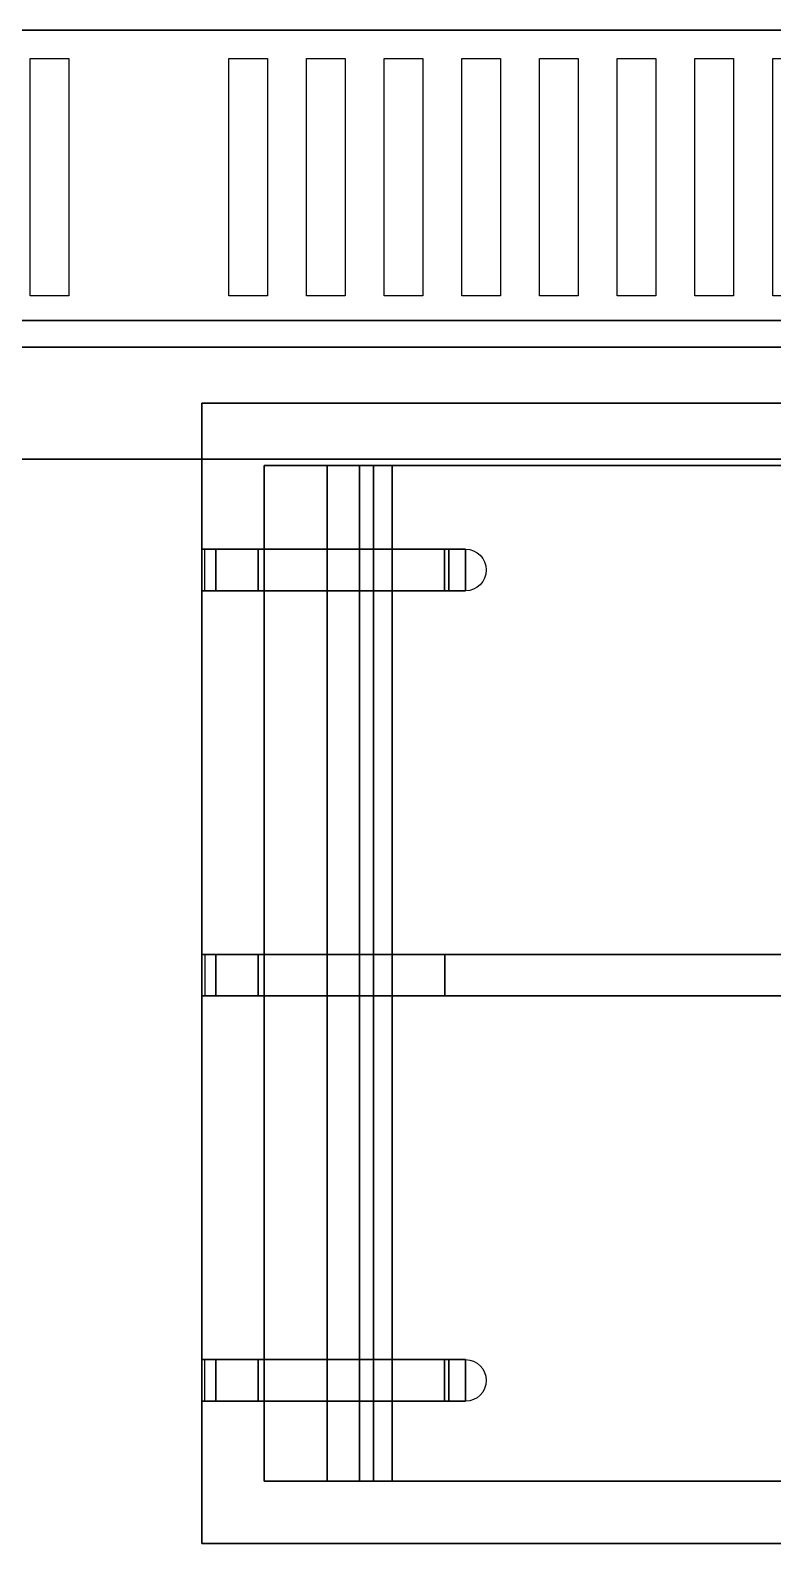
# Model space of a CAD drawing. Header units: millimetres. Extents: x -1 to 1223, y -741 to 23.
# Drawn here: x 772.9 to 951.5, y -364.8 to 0 of the extents above; entities that cross this region are included whole.
import ezdxf

# ---------------------------------------------------------------- set-up
doc = ezdxf.new("R2010")
doc.units = ezdxf.units.MM
for name, color, linetype in [('PQ_200_2D', 1, 'Continuous'), ('PQ_200_3D', 1, 'Continuous'), ('PQ_204_2D', 7, 'Continuous'), ('PQ_204_3D', 7, 'Continuous')]:
    doc.layers.add(name, color=color, linetype=linetype)

msp = doc.modelspace()

# ---------------------------------------------------------------- linework, layer by layer
at = {"layer": 'PQ_200_2D'}
msp.add_lwpolyline([(0, 0), (0, -730), (1200, -730), (1200, 0)], close=True, dxfattribs=at)
at = {"layer": 'PQ_200_3D'}
for points in [[(1200, -721.37, 900.61), (1200, 0, 900.61), (0, 0, 900.61), (0, -721.37, 900.61)], [(0, 0, 724.42), (1200, 0, 724.42), (1200, -103.19, 724.42), (0, -103.19, 724.42)], [(1200, 0, 900.61), (1200, 0, 724.42), (0, 0, 724.42), (0, 0, 900.61)], [(1200, 0, 900.61), (0, 0, 900.61), (0, 0, 957.79), (1200, 0, 957.79)], [(1200, -76.2, 900.61), (0, -76.2, 900.61), (0, 0, 900.61), (1200, 0, 900.61)], [(1200, -69.85, 924.43), (0, -69.85, 924.43), (0, -69.85, 914.9), (1200, -69.85, 914.9)], [(1200, -76.2, 914.9), (1200, -69.85, 914.9), (0, -69.85, 914.9), (0, -76.2, 914.9)], [(1200, -76.2, 914.9), (0, -76.2, 914.9), (0, -76.2, 900.61), (1200, -76.2, 900.61)], [(0, -103.19, 649.81), (1200, -103.19, 649.81), (1200, -652.22, 649.81), (0, -652.22, 649.81)], [(0, -103.19, 724.42), (1200, -103.19, 724.42), (1200, -103.19, 649.81), (0, -103.19, 649.81)]]:
    msp.add_3dface(points, dxfattribs=at)
for points, invisible_edges in [([(600, 0, 957.79), (744.84, -6.76, 957.66), (754.24, -6.76, 957.66), (900, 0, 957.79)], 7), ([(763.54, -6.76, 957.66), (900, 0, 957.79), (754.24, -6.76, 957.66)], 3), ([(900, 0, 957.79), (763.54, -6.76, 957.66), (772.93, -6.76, 957.66), (782.23, -6.76, 957.66)], 11), ([(900, 0, 957.79), (782.23, -6.76, 957.66), (820.7, -6.76, 957.66), (829.99, -6.76, 957.66)], 11), ([(900, 0, 957.79), (829.99, -6.76, 957.66), (839.39, -6.76, 957.66), (848.69, -6.76, 957.66)], 11), ([(900, 0, 957.79), (848.69, -6.76, 957.66), (858.08, -6.76, 957.66), (867.38, -6.76, 957.66)], 11), ([(900, 0, 957.79), (867.38, -6.76, 957.66), (876.78, -6.76, 957.66), (886.07, -6.76, 957.66)], 11), ([(895.47, -6.76, 957.66), (904.76, -6.76, 957.66), (900, 0, 957.79), (886.07, -6.76, 957.66)], 14), ([(900, 0, 957.79), (904.76, -6.76, 957.66), (914.16, -6.76, 957.66), (923.46, -6.76, 957.66)], 11), ([(900, 0, 957.79), (923.46, -6.76, 957.66), (932.85, -6.76, 957.66), (942.15, -6.76, 957.66)], 11), ([(900, 0, 957.79), (942.15, -6.76, 957.66), (951.55, -6.76, 957.66), (960.84, -6.76, 957.66)], 11), ([(900, 0, 957.79), (960.84, -6.76, 957.66), (970.24, -6.76, 957.66), (979.53, -6.76, 957.66)], 11), ([(900, 0, 957.79), (988.93, -6.76, 957.66), (998.23, -6.76, 957.66), (1007.62, -6.76, 957.66)], 13), ([(900, 0, 957.79), (1007.62, -6.76, 957.66), (1016.92, -6.76, 957.66), (1026.32, -6.76, 957.66)], 13), ([(900, 0, 957.79), (979.53, -6.76, 957.66), (988.93, -6.76, 957.66)], 15), ([(900, 0, 957.79), (1026.32, -6.76, 957.66), (1035.61, -6.76, 957.66), (1045.01, -6.76, 957.66)], 13), ([(1045.01, -6.76, 957.66), (1054.3, -6.76, 957.66), (900, 0, 957.79)], 14), ([(1054.3, -6.76, 957.66), (1063.7, -6.76, 957.66), (1200, 0, 957.79), (900, 0, 957.79)], 11), ([(820.7, -6.76, 957.66), (782.23, -6.76, 957.66), (782.23, -27.82, 953.77), (820.7, -27.82, 953.77)], 5), ([(839.39, -6.76, 957.66), (829.99, -6.76, 957.66), (829.99, -27.82, 953.77), (839.39, -27.82, 953.77)], 5), ([(858.08, -6.76, 957.66), (848.69, -6.76, 957.66), (848.69, -27.82, 953.77), (858.08, -27.82, 953.77)], 5), ([(876.78, -6.76, 957.66), (867.38, -6.76, 957.66), (867.38, -27.82, 953.77), (876.78, -27.82, 953.77)], 5), ([(895.47, -6.76, 957.66), (886.07, -6.76, 957.66), (886.07, -27.82, 953.77), (895.47, -27.82, 953.77)], 5), ([(914.16, -6.76, 957.66), (904.76, -6.76, 957.66), (904.76, -27.82, 953.77), (914.16, -27.82, 953.77)], 5), ([(932.85, -6.76, 957.66), (923.46, -6.76, 957.66), (923.46, -27.82, 953.77), (932.85, -27.82, 953.77)], 5), ([(951.55, -6.76, 957.66), (942.15, -6.76, 957.66), (942.15, -27.82, 953.77), (951.55, -27.82, 953.77)], 5), ([(820.7, -27.82, 953.77), (782.23, -27.82, 953.77), (782.23, -47.27, 944.8), (820.7, -47.27, 944.8)], 5), ([(839.39, -27.82, 953.77), (829.99, -27.82, 953.77), (829.99, -47.27, 944.8), (839.39, -47.27, 944.8)], 5), ([(858.08, -27.82, 953.77), (848.69, -27.82, 953.77), (848.69, -47.27, 944.8), (858.08, -47.27, 944.8)], 5), ([(876.78, -27.82, 953.77), (867.38, -27.82, 953.77), (867.38, -47.27, 944.8), (876.78, -47.27, 944.8)], 5), ([(895.47, -27.82, 953.77), (886.07, -27.82, 953.77), (886.07, -47.27, 944.8), (895.47, -47.27, 944.8)], 5), ([(914.16, -27.82, 953.77), (904.76, -27.82, 953.77), (904.76, -47.27, 944.8), (914.16, -47.27, 944.8)], 5), ([(932.85, -27.82, 953.77), (923.46, -27.82, 953.77), (923.46, -47.27, 944.8), (932.85, -47.27, 944.8)], 5), ([(951.55, -27.82, 953.77), (942.15, -27.82, 953.77), (942.15, -47.27, 944.8), (951.55, -47.27, 944.8)], 5), ([(820.7, -47.27, 944.8), (782.23, -47.27, 944.8), (782.23, -63.91, 931.31), (820.7, -63.91, 931.31)], 5), ([(839.39, -47.27, 944.8), (829.99, -47.27, 944.8), (829.99, -63.91, 931.31), (839.39, -63.91, 931.31)], 5), ([(858.08, -47.27, 944.8), (848.69, -47.27, 944.8), (848.69, -63.91, 931.31), (858.08, -63.91, 931.31)], 5), ([(876.78, -47.27, 944.8), (867.38, -47.27, 944.8), (867.38, -63.91, 931.31), (876.78, -63.91, 931.31)], 5), ([(895.47, -47.27, 944.8), (886.07, -47.27, 944.8), (886.07, -63.91, 931.31), (895.47, -63.91, 931.31)], 5), ([(914.16, -47.27, 944.8), (904.76, -47.27, 944.8), (904.76, -63.91, 931.31), (914.16, -63.91, 931.31)], 5), ([(932.85, -47.27, 944.8), (923.46, -47.27, 944.8), (923.46, -63.91, 931.31), (932.85, -63.91, 931.31)], 5), ([(951.55, -47.27, 944.8), (942.15, -47.27, 944.8), (942.15, -63.91, 931.31), (951.55, -63.91, 931.31)], 5), ([(772.93, -63.91, 931.31), (763.54, -63.91, 931.31), (600, -69.85, 924.43), (782.23, -63.91, 931.31)], 7), ([(820.7, -63.91, 931.31), (782.23, -63.91, 931.31), (600, -69.85, 924.43), (829.99, -63.91, 931.31)], 7), ([(600, -69.85, 924.43), (848.69, -63.91, 931.31), (839.39, -63.91, 931.31), (829.99, -63.91, 931.31)], 13), ([(600, -69.85, 924.43), (867.38, -63.91, 931.31), (858.08, -63.91, 931.31), (848.69, -63.91, 931.31)], 13), ([(886.07, -63.91, 931.31), (876.78, -63.91, 931.31), (600, -69.85, 924.43), (895.47, -63.91, 931.31)], 14), ([(867.38, -63.91, 931.31), (600, -69.85, 924.43), (876.78, -63.91, 931.31)], 15), ([(600, -69.85, 924.43), (1200, -69.85, 924.43), (895.47, -63.91, 931.31)], 14), ([(904.76, -63.91, 931.31), (895.47, -63.91, 931.31), (1200, -69.85, 924.43), (914.16, -63.91, 931.31)], 14), ([(923.46, -63.91, 931.31), (914.16, -63.91, 931.31), (1200, -69.85, 924.43)], 14), ([(1200, -69.85, 924.43), (942.15, -63.91, 931.31), (932.85, -63.91, 931.31), (923.46, -63.91, 931.31)], 13), ([(1200, -69.85, 924.43), (960.84, -63.91, 931.31), (951.55, -63.91, 931.31), (942.15, -63.91, 931.31)], 13)]:
    msp.add_3dface(points, dxfattribs=dict(at, invisible_edges=invisible_edges))
at = {"layer": 'PQ_204_2D'}
for p, q in [((1200, -69.85), (0, -69.85)), ((0, -76.2), (1200, -76.2)), ((860.03, -104.7), (860.03, -124.85)), ((829.23, -222.35), (829.23, -134.85)), ((860.03, -134.85), (860.03, -222.35)), ((829.23, -319.85), (829.23, -232.35)), ((860.03, -232.35), (860.03, -319.85)), ((860.03, -329.85), (860.03, -349.05))]:
    msp.add_line(p, q, dxfattribs=at)
for points in [[(772.93, -6.76), (782.23, -6.76), (782.23, -63.91), (772.93, -63.91)], [(820.7, -6.76), (829.99, -6.76), (829.99, -63.91), (820.7, -63.91)], [(839.39, -6.76), (848.69, -6.76), (848.69, -63.91), (839.39, -63.91)], [(858.08, -6.76), (867.38, -6.76), (867.38, -63.91), (858.08, -63.91)], [(876.78, -6.76), (886.07, -6.76), (886.07, -63.91), (876.78, -63.91)], [(895.47, -6.76), (904.76, -6.76), (904.76, -63.91), (895.47, -63.91)], [(914.16, -6.76), (923.46, -6.76), (923.46, -63.91), (914.16, -63.91)], [(932.85, -6.76), (942.15, -6.76), (942.15, -63.91), (932.85, -63.91)], [(814.23, -364.05), (814.23, -89.7), (1176.36, -89.7), (1176.36, -364.05)]]:
    msp.add_lwpolyline(points, close=True, dxfattribs=at)
for points in [[(829.23, -124.85), (829.23, -104.7), (990.3, -104.7)], [(990.3, -349.05), (829.23, -349.05), (829.23, -329.85)]]:
    msp.add_lwpolyline(points, dxfattribs=at)
for points in [[(814.23, -124.85), (877.64, -124.85, -1), (877.64, -134.85), (814.23, -134.85)], [(814.23, -222.35), (964.22, -222.35, -1), (964.22, -232.35), (814.23, -232.35)], [(814.23, -319.85), (877.64, -319.85, -1), (877.64, -329.85), (814.23, -329.85)]]:
    msp.add_lwpolyline(points, format="xyb", dxfattribs=at)
at = {"layer": 'PQ_204_3D'}
for points, invisible_edges in [([(814.23, -364.05, 905.64), (829.23, -349.05, 905.64), (829.23, -104.7, 905.64), (814.23, -89.7, 905.64)], 5), ([(829.23, -104.7, 905.64), (1161.36, -104.7, 905.64), (1176.36, -89.7, 905.64), (814.23, -89.7, 905.64)], 10), ([(829.23, -104.7, 900.64), (829.23, -104.7, 905.64), (844.38, -104.7, 905.64)], 12), ([(1136.8, -104.7, 903.15), (1137.67, -104.7, 903.26), (1161.36, -104.7, 900.64), (829.23, -104.7, 900.64)], 10), ([(852.1, -104.7, 903.57), (852.92, -104.7, 903.26), (829.23, -104.7, 900.64), (844.38, -104.7, 905.64)], 14), ([(829.23, -104.7, 900.64), (852.92, -104.7, 903.26), (853.79, -104.7, 903.15), (1136.8, -104.7, 903.15)], 13), ([(848.36, -104.7, 905.03), (852.1, -104.7, 903.57), (844.38, -104.7, 905.64)], 2), ([(844.38, -104.7, 905.64), (844.38, -349.05, 905.64), (848.36, -349.05, 905.03), (848.36, -104.7, 905.03)], 4), ([(852.1, -349.05, 903.57), (852.1, -104.7, 903.57), (848.36, -104.7, 905.03), (848.36, -349.05, 905.03)], 4), ([(852.1, -104.7, 903.57), (852.1, -349.05, 903.57), (852.92, -349.05, 903.26), (852.92, -104.7, 903.26)], 4), ([(852.92, -104.7, 903.26), (852.92, -349.05, 903.26), (853.79, -349.05, 903.15), (853.79, -104.7, 903.15)], 5), ([(1135.93, -104.7, 903.26), (1136.8, -104.7, 903.15), (853.79, -104.7, 903.15), (854.66, -104.7, 903.26)], 10), ([(854.66, -349.05, 903.26), (854.66, -104.7, 903.26), (853.79, -104.7, 903.15), (853.79, -349.05, 903.15)], 5), ([(860.03, -104.7, 904.32), (1130.56, -104.7, 904.32), (854.66, -104.7, 903.26), (855.49, -104.7, 903.57)], 10), ([(1130.56, -104.7, 904.32), (1135.11, -104.7, 903.57), (1135.93, -104.7, 903.26), (854.66, -104.7, 903.26)], 13), ([(854.66, -104.7, 903.26), (854.66, -349.05, 903.26), (855.49, -349.05, 903.57), (855.49, -104.7, 903.57)], 1), ([(855.49, -104.7, 903.57), (856.93, -104.7, 904.14), (858.47, -104.7, 904.39), (860.03, -104.7, 904.32)], 8), ([(856.93, -349.05, 904.14), (856.93, -104.7, 904.14), (855.49, -104.7, 903.57), (855.49, -349.05, 903.57)], 1), ([(858.47, -349.05, 904.39), (858.47, -104.7, 904.39), (856.93, -104.7, 904.14), (856.93, -349.05, 904.14)], 5), ([(860.03, -349.05, 904.32), (860.03, -104.7, 904.32), (858.47, -104.7, 904.39), (858.47, -349.05, 904.39)], 4), ([(844.38, -124.85, 905.64), (814.85, -124.85, 905.64), (814.24, -124.85, 913.7), (815.14, -124.85, 921.73)], 8), ([(814.24, -134.85, 913.7), (815.14, -134.85, 921.73), (815.14, -124.85, 921.73), (814.24, -124.85, 913.7)], 10), ([(814.24, -124.85, 913.7), (814.85, -124.85, 905.64), (814.85, -134.85, 905.64), (814.24, -134.85, 913.7)], 8), ([(815.14, -124.85, 921.73), (817.54, -124.85, 929.45), (827.76, -124.85, 934.21), (844.38, -124.85, 905.64)], 12), ([(817.54, -124.85, 929.45), (815.14, -124.85, 921.73), (815.14, -134.85, 921.73), (817.54, -134.85, 929.45)], 2), ([(857.89, -124.85, 913.52), (844.38, -124.85, 905.64), (827.76, -124.85, 934.21), (873.65, -124.85, 934.21)], 10), ([(857.89, -134.85, 913.52), (844.38, -134.85, 905.64), (844.38, -124.85, 905.64), (857.89, -124.85, 913.52)], 8), ([(872.61, -124.85, 918.8), (857.89, -124.85, 913.52), (873.65, -124.85, 934.21), (874.89, -124.85, 921.18)], 6), ([(857.89, -124.85, 913.52), (872.61, -124.85, 918.8), (872.61, -134.85, 918.8), (857.89, -134.85, 913.52)], 8), ([(872.61, -124.85, 918.8), (874.89, -124.85, 921.18), (874.89, -134.85, 921.18), (872.61, -134.85, 918.8)], 2), ([(873.65, -124.85, 934.21), (874.64, -124.85, 934.09), (877.64, -124.85, 930.5), (877.48, -124.85, 927.2)], 10), ([(876.54, -124.85, 924.04), (874.89, -124.85, 921.18), (873.65, -124.85, 934.21), (877.48, -124.85, 927.2)], 6), ([(874.64, -124.85, 934.09), (873.65, -124.85, 934.21), (873.65, -134.85, 934.21), (874.64, -134.85, 934.09)], 8), ([(877.64, -124.85, 930.5), (874.64, -124.85, 934.09), (875.56, -124.85, 933.72)], 13), ([(875.56, -124.85, 933.72), (874.64, -124.85, 934.09), (874.64, -134.85, 934.09), (875.56, -134.85, 933.72)], 10), ([(876.54, -134.85, 924.04), (874.89, -134.85, 921.18), (874.89, -124.85, 921.18), (876.54, -124.85, 924.04)], 10), ([(877.64, -124.85, 930.5), (875.56, -124.85, 933.72), (876.37, -124.85, 933.14), (877.01, -124.85, 932.37)], 9), ([(875.56, -134.85, 933.72), (876.37, -134.85, 933.14), (876.37, -124.85, 933.14), (875.56, -124.85, 933.72)], 10), ([(876.37, -134.85, 933.14), (877.01, -134.85, 932.37), (877.01, -124.85, 932.37), (876.37, -124.85, 933.14)], 10), ([(876.54, -124.85, 924.04), (877.48, -124.85, 927.2), (877.48, -134.85, 927.2), (876.54, -134.85, 924.04)], 10), ([(877.44, -124.85, 931.47), (877.64, -124.85, 930.5), (877.01, -124.85, 932.37)], 2), ([(877.44, -124.85, 931.47), (877.01, -124.85, 932.37), (877.01, -134.85, 932.37), (877.44, -134.85, 931.47)], 10), ([(877.64, -124.85, 930.5), (877.44, -124.85, 931.47), (877.44, -134.85, 931.47), (877.64, -134.85, 930.5)], 2), ([(877.48, -124.85, 927.2), (877.64, -124.85, 930.5), (877.64, -134.85, 930.5), (877.48, -134.85, 927.2)], 8), ([(814.24, -134.85, 913.7), (814.85, -134.85, 905.64), (844.38, -134.85, 905.64), (815.14, -134.85, 921.73)], 4), ([(815.14, -134.85, 921.73), (844.38, -134.85, 905.64), (827.76, -134.85, 934.21), (817.54, -134.85, 929.45)], 3), ([(827.76, -134.85, 934.21), (844.38, -134.85, 905.64), (857.89, -134.85, 913.52), (873.65, -134.85, 934.21)], 5), ([(872.61, -134.85, 918.8), (874.89, -134.85, 921.18), (873.65, -134.85, 934.21), (857.89, -134.85, 913.52)], 6), ([(876.54, -134.85, 924.04), (877.48, -134.85, 927.2), (873.65, -134.85, 934.21), (874.89, -134.85, 921.18)], 6), ([(873.65, -134.85, 934.21), (877.48, -134.85, 927.2), (877.64, -134.85, 930.5), (874.64, -134.85, 934.09)], 5), ([(877.64, -134.85, 930.5), (876.37, -134.85, 933.14), (875.56, -134.85, 933.72), (874.64, -134.85, 934.09)], 9), ([(877.64, -134.85, 930.5), (877.44, -134.85, 931.47), (877.01, -134.85, 932.37), (876.37, -134.85, 933.14)], 8), ([(844.38, -222.35, 905.64), (814.94, -222.35, 905.64), (814.28, -222.35, 913.72), (815.17, -222.35, 921.79)], 8), ([(814.28, -232.35, 913.72), (815.17, -232.35, 921.79), (815.17, -222.35, 921.79), (814.28, -222.35, 913.72)], 10), ([(814.28, -222.35, 913.72), (814.94, -222.35, 905.64), (814.94, -232.35, 905.64), (814.28, -232.35, 913.72)], 8), ([(827.76, -222.35, 934.21), (857.91, -222.35, 913.53), (844.38, -222.35, 905.64), (815.17, -222.35, 921.79)], 13), ([(817.56, -222.35, 929.54), (827.76, -222.35, 934.21), (815.17, -222.35, 921.79)], 2), ([(817.56, -222.35, 929.54), (815.17, -222.35, 921.79), (815.17, -232.35, 921.79), (817.56, -232.35, 929.54)], 2), ([(857.91, -222.35, 913.53), (827.76, -222.35, 934.21), (872.64, -222.35, 918.81)], 3), ([(965.13, -222.35, 934.21), (965.3, -222.35, 931.83), (872.64, -222.35, 918.81), (827.76, -222.35, 934.21)], 5), ([(857.91, -232.35, 913.53), (844.38, -232.35, 905.64), (844.38, -222.35, 905.64), (857.91, -222.35, 913.53)], 8), ([(857.91, -222.35, 913.53), (872.64, -222.35, 918.81), (872.64, -232.35, 918.81), (857.91, -232.35, 913.53)], 8), ([(814.28, -232.35, 913.72), (814.94, -232.35, 905.64), (844.38, -232.35, 905.64), (815.17, -232.35, 921.79)], 4), ([(844.38, -232.35, 905.64), (857.91, -232.35, 913.53), (827.76, -232.35, 934.21), (815.17, -232.35, 921.79)], 14), ([(817.56, -232.35, 929.54), (815.17, -232.35, 921.79), (827.76, -232.35, 934.21)], 2), ([(965.13, -232.35, 934.21), (827.76, -232.35, 934.21), (872.64, -232.35, 918.81), (965.3, -232.35, 931.83)], 10), ([(872.64, -232.35, 918.81), (827.76, -232.35, 934.21), (857.91, -232.35, 913.53)], 3), ([(844.38, -319.85, 905.64), (814.85, -319.85, 905.64), (814.24, -319.85, 913.7), (815.14, -319.85, 921.73)], 8), ([(814.85, -329.85, 905.64), (814.24, -329.85, 913.7), (814.24, -319.85, 913.7), (814.85, -319.85, 905.64)], 2), ([(815.14, -319.85, 921.73), (814.24, -319.85, 913.7), (814.24, -329.85, 913.7), (815.14, -329.85, 921.73)], 10), ([(827.76, -319.85, 934.21), (857.89, -319.85, 913.52), (844.38, -319.85, 905.64), (815.14, -319.85, 921.73)], 13), ([(827.76, -319.85, 934.21), (815.14, -319.85, 921.73), (817.54, -319.85, 929.45)], 1), ([(815.14, -329.85, 921.73), (817.54, -329.85, 929.45), (817.54, -319.85, 929.45), (815.14, -319.85, 921.73)], 8), ([(873.65, -319.85, 934.21), (872.61, -319.85, 918.8), (857.89, -319.85, 913.52), (827.76, -319.85, 934.21)], 5), ([(857.89, -329.85, 913.52), (844.38, -329.85, 905.64), (844.38, -319.85, 905.64), (857.89, -319.85, 913.52)], 8), ([(857.89, -319.85, 913.52), (872.61, -319.85, 918.8), (872.61, -329.85, 918.8), (857.89, -329.85, 913.52)], 8), ([(874.89, -319.85, 921.18), (872.61, -319.85, 918.8), (873.65, -319.85, 934.21), (876.54, -319.85, 924.04)], 6), ([(874.89, -329.85, 921.18), (872.61, -329.85, 918.8), (872.61, -319.85, 918.8), (874.89, -319.85, 921.18)], 8), ([(876.54, -319.85, 924.04), (873.65, -319.85, 934.21), (877.48, -319.85, 927.2)], 3), ([(873.65, -319.85, 934.21), (874.64, -319.85, 934.09), (877.64, -319.85, 930.5), (877.48, -319.85, 927.2)], 10), ([(873.65, -329.85, 934.21), (874.64, -329.85, 934.09), (874.64, -319.85, 934.09), (873.65, -319.85, 934.21)], 2), ([(875.56, -319.85, 933.72), (876.37, -319.85, 933.14), (877.64, -319.85, 930.5), (874.64, -319.85, 934.09)], 6), ([(874.64, -329.85, 934.09), (875.56, -329.85, 933.72), (875.56, -319.85, 933.72), (874.64, -319.85, 934.09)], 10), ([(876.54, -329.85, 924.04), (874.89, -329.85, 921.18), (874.89, -319.85, 921.18), (876.54, -319.85, 924.04)], 10), ([(876.37, -319.85, 933.14), (875.56, -319.85, 933.72), (875.56, -329.85, 933.72), (876.37, -329.85, 933.14)], 10), ([(877.01, -319.85, 932.37), (877.44, -319.85, 931.47), (877.64, -319.85, 930.5), (876.37, -319.85, 933.14)], 4), ([(877.01, -319.85, 932.37), (876.37, -319.85, 933.14), (876.37, -329.85, 933.14), (877.01, -329.85, 932.37)], 10), ([(876.54, -319.85, 924.04), (877.48, -319.85, 927.2), (877.48, -329.85, 927.2), (876.54, -329.85, 924.04)], 10), ([(877.01, -329.85, 932.37), (877.44, -329.85, 931.47), (877.44, -319.85, 931.47), (877.01, -319.85, 932.37)], 10), ([(877.44, -329.85, 931.47), (877.64, -329.85, 930.5), (877.64, -319.85, 930.5), (877.44, -319.85, 931.47)], 8), ([(877.64, -329.85, 930.5), (877.48, -329.85, 927.2), (877.48, -319.85, 927.2), (877.64, -319.85, 930.5)], 2), ([(844.38, -329.85, 905.64), (815.14, -329.85, 921.73), (814.24, -329.85, 913.7), (814.85, -329.85, 905.64)], 1), ([(827.76, -329.85, 934.21), (817.54, -329.85, 929.45), (815.14, -329.85, 921.73), (844.38, -329.85, 905.64)], 12), ([(857.89, -329.85, 913.52), (873.65, -329.85, 934.21), (827.76, -329.85, 934.21), (844.38, -329.85, 905.64)], 5), ([(872.61, -329.85, 918.8), (874.89, -329.85, 921.18), (873.65, -329.85, 934.21), (857.89, -329.85, 913.52)], 6), ([(873.65, -329.85, 934.21), (877.48, -329.85, 927.2), (877.64, -329.85, 930.5), (874.64, -329.85, 934.09)], 5), ([(876.54, -329.85, 924.04), (877.48, -329.85, 927.2), (873.65, -329.85, 934.21), (874.89, -329.85, 921.18)], 6), ([(877.64, -329.85, 930.5), (876.37, -329.85, 933.14), (875.56, -329.85, 933.72), (874.64, -329.85, 934.09)], 9), ([(877.64, -329.85, 930.5), (877.44, -329.85, 931.47), (877.01, -329.85, 932.37), (876.37, -329.85, 933.14)], 8), ([(1176.36, -364.05, 905.64), (1161.36, -349.05, 905.64), (829.23, -349.05, 905.64), (814.23, -364.05, 905.64)], 5), ([(1161.36, -349.05, 900.64), (1137.67, -349.05, 903.26), (1136.8, -349.05, 903.15), (829.23, -349.05, 900.64)], 5), ([(853.79, -349.05, 903.15), (852.92, -349.05, 903.26), (829.23, -349.05, 900.64), (1136.8, -349.05, 903.15)], 14), ([(829.23, -349.05, 900.64), (852.92, -349.05, 903.26), (852.1, -349.05, 903.57), (844.38, -349.05, 905.64)], 13), ([(844.38, -349.05, 905.64), (829.23, -349.05, 905.64), (829.23, -349.05, 900.64)], 12), ([(852.1, -349.05, 903.57), (848.36, -349.05, 905.03), (844.38, -349.05, 905.64)], 12), ([(853.79, -349.05, 903.15), (1136.8, -349.05, 903.15), (1135.93, -349.05, 903.26), (854.66, -349.05, 903.26)], 5), ([(1135.93, -349.05, 903.26), (1135.11, -349.05, 903.57), (1130.56, -349.05, 904.32), (854.66, -349.05, 903.26)], 14), ([(860.03, -349.05, 904.32), (855.49, -349.05, 903.57), (854.66, -349.05, 903.26), (1130.56, -349.05, 904.32)], 5), ([(858.47, -349.05, 904.39), (856.93, -349.05, 904.14), (855.49, -349.05, 903.57), (860.03, -349.05, 904.32)], 4)]:
    msp.add_3dface(points, dxfattribs=dict(at, invisible_edges=invisible_edges))
for points in [[(814.23, -89.7, 905.64), (1176.36, -89.7, 905.64), (1176.36, -89.7, 900.64), (814.23, -89.7, 900.64)], [(814.23, -364.05, 905.64), (814.23, -89.7, 905.64), (814.23, -89.7, 900.64), (814.23, -364.05, 900.64)], [(829.23, -104.7, 900.64), (829.23, -349.05, 900.64), (829.23, -349.05, 905.64), (829.23, -104.7, 905.64)], [(829.23, -349.05, 905.64), (844.38, -349.05, 905.64), (844.38, -104.7, 905.64), (829.23, -104.7, 905.64)], [(1161.36, -104.7, 905.64), (829.23, -104.7, 905.64), (829.23, -104.7, 900.64), (1161.36, -104.7, 900.64)], [(829.23, -104.7, 905.64), (829.23, -349.05, 905.64), (829.23, -349.05, 900.64), (829.23, -104.7, 900.64)], [(860.03, -104.7, 904.32), (860.03, -349.05, 904.32), (1130.56, -349.05, 904.32), (1130.56, -104.7, 904.32)], [(817.54, -124.85, 929.45), (817.54, -134.85, 929.45), (827.76, -134.85, 934.21), (827.76, -124.85, 934.21)], [(827.76, -124.85, 934.21), (827.76, -134.85, 934.21), (873.65, -134.85, 934.21), (873.65, -124.85, 934.21)], [(817.56, -222.35, 929.54), (817.56, -232.35, 929.54), (827.76, -232.35, 934.21), (827.76, -222.35, 934.21)], [(827.76, -232.35, 934.21), (965.13, -232.35, 934.21), (965.13, -222.35, 934.21), (827.76, -222.35, 934.21)], [(965.3, -222.35, 931.83), (965.3, -232.35, 931.83), (872.64, -232.35, 918.81), (872.64, -222.35, 918.81)], [(827.76, -329.85, 934.21), (827.76, -319.85, 934.21), (817.54, -319.85, 929.45), (817.54, -329.85, 929.45)], [(873.65, -329.85, 934.21), (873.65, -319.85, 934.21), (827.76, -319.85, 934.21), (827.76, -329.85, 934.21)], [(829.23, -349.05, 905.64), (1161.36, -349.05, 905.64), (1161.36, -349.05, 900.64), (829.23, -349.05, 900.64)], [(1176.36, -364.05, 905.64), (814.23, -364.05, 905.64), (814.23, -364.05, 900.64), (1176.36, -364.05, 900.64)]]:
    msp.add_3dface(points, dxfattribs=at)

doc.saveas('drawing.dxf')
